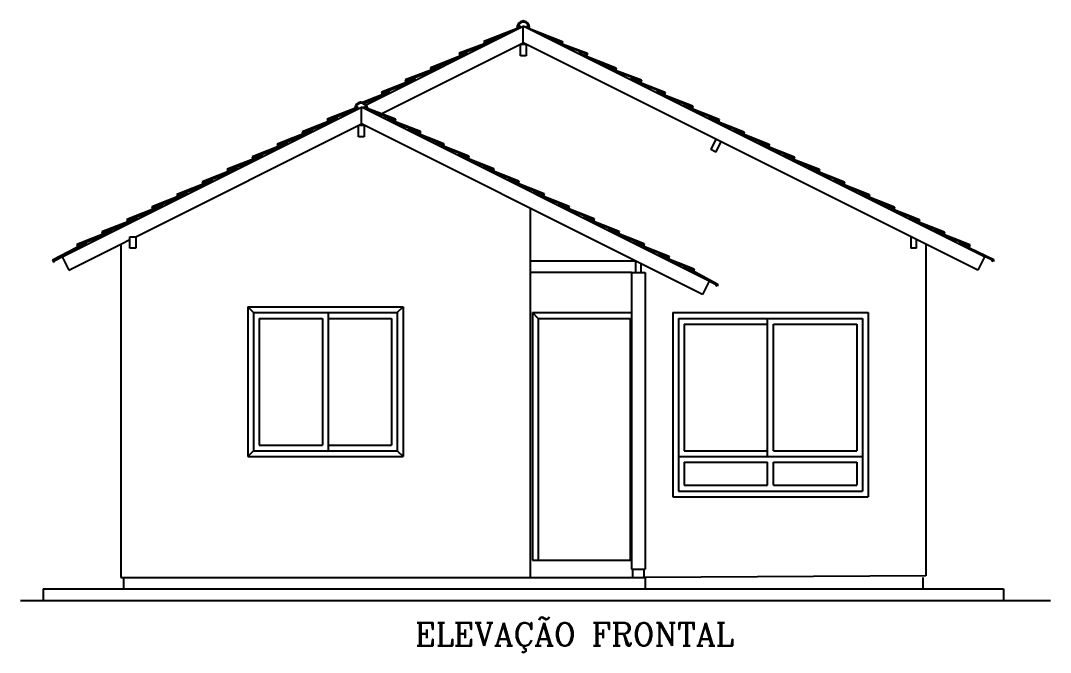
# Model space of a CAD drawing. Extents: x -36 to 60, y 199 to 483.
# Drawn here: x 49.74 to 58.7, y 236.36 to 241.85 of the extents above; entities that cross this region are included whole.
import ezdxf

# ---------------------------------------------------------------- set-up
doc = ezdxf.new("R2010")
doc.units = 0
doc.header["$LTSCALE"] = 20
for name, color, linetype in [('CONCRETO', 5, 'CONTINUOUS'), ('CORTETERRA', 244, 'CONTINUOUS'), ('JANELA', 5, 'CONTINUOUS'), ('MADEIRAME', 244, 'CONTINUOUS'), ('PAREDE', 7, 'CONTINUOUS'), ('PORTA', 1, 'CONTINUOUS'), ('TELHA', 3, 'CONTINUOUS'), ('TELHADO', 20, 'CONTINUOUS'), ('TEXTO', 1, 'CONTINUOUS'), ('VISTAP', 244, 'CONTINUOUS')]:
    doc.layers.add(name, color=color, linetype=linetype)
doc.styles.add('ROMANC', font='romanc')

msp = doc.modelspace()

# ---------------------------------------------------------------- linework, layer by layer
at = {"layer": 'CONCRETO', "color": 244, "linetype": 'CONTINUOUS'}
msp.add_line((50.6377, 237.0116), (50.6377, 236.9116), dxfattribs=at)
at = {"layer": 'CONCRETO', "color": 30, "linetype": 'CONTINUOUS'}
for p, q in [((57.5877, 237.0116), (57.5877, 236.9116)), ((49.9377, 236.9116), (49.9377, 236.8116)), ((58.2877, 236.9116), (58.2877, 236.8116))]:
    msp.add_line(p, q, dxfattribs=at)
at = {"layer": 'CORTETERRA', "color": 82}
msp.add_line((49.7417, 236.8116), (58.6968, 236.8116), dxfattribs=at)
at = {"layer": 'JANELA', "color": 30, "linetype": 'CONTINUOUS'}
for p, q in [((51.7177, 239.3616), (53.0677, 239.3616)), ((51.7177, 239.3616), (51.7177, 238.0616)), ((51.7677, 239.3116), (53.0177, 239.3116)), ((51.7677, 239.3116), (51.7677, 238.1116)), ((53.0177, 239.3116), (53.0177, 238.1116)), ((53.0677, 239.3616), (53.0677, 238.0616)), ((51.8177, 239.2616), (51.8177, 238.1616)), ((51.8177, 239.2616), (52.3677, 239.2616)), ((52.4177, 239.2616), (52.9677, 239.2616)), ((52.9677, 239.2616), (52.9677, 238.1616)), ((51.8177, 238.1616), (52.3677, 238.1616)), ((52.4177, 238.1616), (52.9677, 238.1616)), ((51.7177, 238.0616), (53.0677, 238.0616)), ((51.7677, 238.1116), (53.0177, 238.1116))]:
    msp.add_line(p, q, dxfattribs=at)
at = {"layer": 'MADEIRAME', "color": 244, "linetype": 'CONTINUOUS'}
for p, q in [((54.1727, 239.7616), (55.0877, 239.7616)), ((55.0527, 239.6616), (54.1727, 239.6616)), ((55.0527, 239.6616), (55.0877, 239.6616)), ((55.0877, 239.6616), (55.1377, 239.6616)), ((55.1377, 239.6616), (55.1727, 239.6616)), ((55.0527, 237.0816), (55.1727, 237.0816)), ((50.6127, 237.0116), (55.1727, 237.0116))]:
    msp.add_line(p, q, dxfattribs=at)
at = {"layer": 'MADEIRAME', "color": 30, "linetype": 'CONTINUOUS'}
for p, q in [((51.7677, 239.3116), (51.7177, 239.3616)), ((52.4177, 239.3116), (52.4177, 238.1116)), ((53.0177, 239.3116), (53.0677, 239.3616)), ((52.3677, 239.2616), (52.3677, 238.1616)), ((56.2377, 238.0616), (56.2377, 239.2616)), ((56.2877, 238.1116), (56.2877, 239.2116)), ((51.7677, 238.1116), (51.7177, 238.0616)), ((53.0177, 238.1116), (53.0677, 238.0616)), ((56.2377, 237.8116), (56.2377, 238.0116)), ((56.2877, 237.8116), (56.2877, 238.0116)), ((57.6127, 237.026), (55.1727, 237.0116))]:
    msp.add_line(p, q, dxfattribs=at)
at = {"layer": 'PAREDE', "color": 244, "linetype": 'CONTINUOUS'}
for p, q in [((54.1727, 240.2191), (54.1727, 237.0116)), ((50.6127, 239.9066), (50.6127, 237.0116)), ((55.0527, 239.6616), (55.0527, 237.0816)), ((55.1727, 239.6616), (55.1727, 237.0816)), ((55.0627, 237.0816), (55.0627, 237.0116)), ((55.1627, 237.0816), (55.1627, 237.0116)), ((55.1727, 237.0116), (55.1727, 236.9116))]:
    msp.add_line(p, q, dxfattribs=at)
at = {"layer": 'PAREDE', "color": 30, "linetype": 'CONTINUOUS'}
for p, q in [((57.6127, 239.9066), (57.6127, 237.026)), ((55.4127, 239.3116), (55.4127, 237.7116)), ((57.1127, 239.3116), (57.1127, 237.7116)), ((55.4627, 239.2616), (55.4627, 237.7616)), ((55.5127, 239.2116), (55.5127, 238.1116)), ((57.0127, 239.2116), (57.0127, 238.1116)), ((57.0627, 239.2616), (57.0627, 237.7616)), ((55.5127, 238.0116), (55.5127, 237.8116)), ((57.0127, 238.0116), (57.0127, 237.8116))]:
    msp.add_line(p, q, dxfattribs=at)
at = {"layer": 'PORTA', "color": 30, "linetype": 'CONTINUOUS'}
for p, q in [((54.1927, 239.3116), (55.0527, 239.3116)), ((54.2427, 239.2616), (54.1927, 239.3116)), ((54.1927, 239.3116), (54.1927, 237.1616)), ((55.4127, 239.3116), (57.1127, 239.3116)), ((54.2427, 239.2616), (55.0427, 239.2616)), ((54.2427, 239.2616), (54.2427, 237.1616)), ((55.0427, 239.2616), (55.0427, 237.1616)), ((55.4627, 239.2616), (57.0627, 239.2616)), ((55.5127, 239.2116), (56.2377, 239.2116)), ((56.2877, 239.2116), (57.0127, 239.2116)), ((55.4627, 238.0616), (57.0627, 238.0616)), ((55.5127, 238.1116), (56.2377, 238.1116)), ((56.2877, 238.1116), (57.0127, 238.1116)), ((55.5127, 238.0116), (56.2377, 238.0116)), ((56.2877, 238.0116), (57.0127, 238.0116)), ((55.4627, 237.7616), (57.0627, 237.7616)), ((55.5127, 237.8116), (56.2377, 237.8116)), ((56.2877, 237.8116), (57.0127, 237.8116)), ((55.4127, 237.7116), (57.1127, 237.7116)), ((54.1927, 237.1616), (55.0527, 237.1616)), ((49.9377, 236.9116), (58.2877, 236.9116))]:
    msp.add_line(p, q, dxfattribs=at)
at = {"layer": 'TELHA', "color": 1, "linetype": 'CONTINUOUS'}
for p, q in [((50.1022, 239.7967), (52.7052, 241.0982)), ((52.6609, 241.0925), (52.4085, 240.9928)), ((52.4223, 240.9861), (52.6763, 241.0864)), ((52.6477, 241.0892), (52.6561, 241.0925)), ((52.6695, 241.1), (52.6602, 241.0967)), ((52.6602, 241.0967), (52.6609, 241.0925)), ((52.6763, 241.0864), (52.6695, 241.1)), ((52.6999, 241.144), (52.6971, 241.1394)), ((52.6999, 241.144), (52.7057, 241.144)), ((55.7282, 239.5867), (52.7052, 241.0982)), ((52.7056, 240.9527), (52.7056, 241.098)), ((52.7057, 241.144), (52.7083, 241.1394)), ((52.7276, 241.0888), (52.7347, 241.1031)), ((52.9879, 240.9879), (52.7276, 241.0888)), ((52.7347, 241.1031), (52.7441, 241.0998)), ((52.7441, 241.0998), (52.7432, 241.0949)), ((52.7432, 241.0949), (53.0018, 240.9947)), ((52.7485, 241.0947), (52.7572, 241.0912)), ((52.4832, 240.9995), (52.1907, 240.8839)), ((52.2045, 240.8772), (52.49, 240.99)), ((52.4085, 240.9928), (52.4142, 240.9739)), ((52.4218, 240.977), (52.4223, 240.9861)), ((52.4912, 241.0108), (52.4818, 241.0075)), ((52.4818, 241.0075), (52.4832, 240.9995)), ((52.4997, 240.9938), (52.4912, 241.0108)), ((52.9105, 240.9951), (52.9189, 241.0122)), ((52.9189, 241.0122), (52.9283, 241.009)), ((53.2064, 240.8804), (52.9202, 240.9914)), ((52.9283, 241.009), (52.927, 241.0009)), ((52.927, 241.0009), (53.2202, 240.8872)), ((52.9885, 240.9789), (52.9879, 240.9879)), ((53.0018, 240.9947), (52.9961, 240.9758)), ((50.7427, 239.9716), (52.7052, 240.9529)), ((52.2734, 240.9019), (52.264, 240.8986)), ((52.264, 240.8986), (52.2654, 240.8906)), ((52.2812, 240.8862), (52.2734, 240.9019)), ((52.4142, 240.9739), (52.4218, 240.977)), ((52.6806, 240.9402), (52.7306, 240.9402)), ((52.6806, 240.8402), (52.6806, 240.9402)), ((55.1377, 239.7366), (52.7052, 240.9529)), ((52.7306, 240.9402), (52.7306, 240.8402)), ((52.9961, 240.9758), (52.9885, 240.9789)), ((53.1137, 240.894), (53.1215, 240.9097)), ((53.1215, 240.9097), (53.1309, 240.9064)), ((53.1309, 240.9064), (53.1295, 240.8984)), ((53.1295, 240.8984), (53.422, 240.7828)), ((53.1925, 240.8982), (53.1864, 240.8782)), ((52.2654, 240.8906), (51.9729, 240.775)), ((51.9867, 240.7683), (52.2665, 240.8788)), ((52.1907, 240.8839), (52.1964, 240.8651)), ((52.1964, 240.8651), (52.204, 240.8681)), ((52.204, 240.8681), (52.2045, 240.8772)), ((52.7306, 240.8402), (52.6806, 240.8402)), ((53.4082, 240.7761), (53.1284, 240.8866)), ((53.1788, 240.8813), (53.1782, 240.8915)), ((53.1864, 240.8782), (53.1788, 240.8813)), ((53.207, 240.8714), (53.2064, 240.8804)), ((53.2146, 240.8684), (53.207, 240.8714)), ((53.2202, 240.8872), (53.2146, 240.8684)), ((52.0476, 240.7817), (51.7551, 240.6661)), ((51.7689, 240.6594), (52.0487, 240.7699)), ((51.9729, 240.775), (51.9786, 240.7562)), ((51.9786, 240.7562), (51.9862, 240.7592)), ((51.9862, 240.7592), (51.9867, 240.7683)), ((52.0556, 240.793), (52.0463, 240.7897)), ((52.0463, 240.7897), (52.0476, 240.7817)), ((52.0635, 240.7773), (52.0556, 240.793)), ((53.3314, 240.7851), (53.3393, 240.8008)), ((53.3393, 240.8008), (53.3486, 240.7975)), ((53.6259, 240.6672), (53.3462, 240.7777)), ((53.3486, 240.7975), (53.3473, 240.7895)), ((53.3473, 240.7895), (53.6398, 240.6739)), ((53.4087, 240.767), (53.4082, 240.7761)), ((53.4163, 240.7639), (53.4087, 240.767)), ((53.422, 240.7828), (53.4163, 240.7639)), ((51.8298, 240.6728), (51.5373, 240.5572)), ((51.5512, 240.5505), (51.8309, 240.6611)), ((51.7551, 240.6661), (51.7608, 240.6473)), ((51.7608, 240.6473), (51.7684, 240.6503)), ((51.7684, 240.6503), (51.7689, 240.6594)), ((51.8378, 240.6841), (51.8285, 240.6808)), ((51.8285, 240.6808), (51.8298, 240.6728)), ((51.8457, 240.6684), (51.8378, 240.6841)), ((53.5492, 240.6762), (53.5571, 240.6919)), ((53.5571, 240.6919), (53.5664, 240.6886)), ((53.8437, 240.5583), (53.564, 240.6688)), ((53.5664, 240.6886), (53.5651, 240.6806)), ((53.5651, 240.6806), (53.8576, 240.565)), ((53.6265, 240.6581), (53.6259, 240.6672)), ((53.6341, 240.6551), (53.6265, 240.6581)), ((53.6398, 240.6739), (53.6341, 240.6551)), ((51.612, 240.5639), (51.3195, 240.4483)), ((51.3334, 240.4416), (51.6131, 240.5522)), ((51.5373, 240.5572), (51.543, 240.5384)), ((51.543, 240.5384), (51.5506, 240.5415)), ((51.5506, 240.5415), (51.5512, 240.5505)), ((51.62, 240.5752), (51.6107, 240.5719)), ((51.6107, 240.5719), (51.612, 240.5639)), ((51.6279, 240.5595), (51.62, 240.5752)), ((53.767, 240.5673), (53.7749, 240.583)), ((53.7749, 240.583), (53.7842, 240.5797)), ((54.0615, 240.4494), (53.7817, 240.5599)), ((53.7842, 240.5797), (53.7829, 240.5717)), ((53.7829, 240.5717), (54.0754, 240.4561)), ((53.8443, 240.5492), (53.8437, 240.5583)), ((53.8519, 240.5462), (53.8443, 240.5492)), ((53.8576, 240.565), (53.8519, 240.5462)), ((51.3942, 240.455), (51.1017, 240.3394)), ((51.3195, 240.4483), (51.3253, 240.4295)), ((51.4022, 240.4663), (51.3929, 240.463)), ((51.3929, 240.463), (51.3942, 240.455)), ((51.4101, 240.4506), (51.4022, 240.4663)), ((53.9848, 240.4584), (53.9927, 240.4741)), ((53.9927, 240.4741), (54.002, 240.4708)), ((54.2793, 240.3405), (53.9995, 240.4511)), ((54.002, 240.4708), (54.0007, 240.4628)), ((54.0007, 240.4628), (54.2932, 240.3472)), ((54.062, 240.4403), (54.0615, 240.4494)), ((54.0754, 240.4561), (54.0696, 240.4373)), ((51.1156, 240.3327), (51.3953, 240.4433)), ((51.1844, 240.3574), (51.1751, 240.3541)), ((51.1923, 240.3417), (51.1844, 240.3574)), ((51.3253, 240.4295), (51.3329, 240.4326)), ((51.3329, 240.4326), (51.3334, 240.4416)), ((54.0696, 240.4373), (54.062, 240.4403)), ((54.2026, 240.3495), (54.2105, 240.3652)), ((54.2105, 240.3652), (54.2198, 240.3619)), ((54.2198, 240.3619), (54.2185, 240.3539)), ((51.1764, 240.3461), (50.8839, 240.2305)), ((50.8978, 240.2238), (51.1776, 240.3344)), ((51.1017, 240.3394), (51.1075, 240.3206)), ((51.1075, 240.3206), (51.1151, 240.3237)), ((51.1151, 240.3237), (51.1156, 240.3327)), ((51.1751, 240.3541), (51.1764, 240.3461)), ((54.4971, 240.2316), (54.2173, 240.3422)), ((54.2185, 240.3539), (54.511, 240.2383)), ((54.2798, 240.3315), (54.2793, 240.3405)), ((54.2874, 240.3284), (54.2798, 240.3315)), ((54.2932, 240.3472), (54.2874, 240.3284)), ((50.9586, 240.2372), (50.6661, 240.1216)), ((50.68, 240.1149), (50.9598, 240.2255)), ((50.8839, 240.2305), (50.8897, 240.2117)), ((50.8897, 240.2117), (50.8973, 240.2148)), ((50.8973, 240.2148), (50.8978, 240.2238)), ((50.9666, 240.2485), (50.9573, 240.2452)), ((50.9573, 240.2452), (50.9586, 240.2372)), ((50.9745, 240.2328), (50.9666, 240.2485)), ((54.4204, 240.2406), (54.4283, 240.2563)), ((54.4283, 240.2563), (54.4376, 240.253)), ((54.7149, 240.1227), (54.4351, 240.2333)), ((54.4376, 240.253), (54.4363, 240.245)), ((54.4363, 240.245), (54.7288, 240.1294)), ((54.4976, 240.2226), (54.4971, 240.2316)), ((54.5052, 240.2195), (54.4976, 240.2226)), ((54.511, 240.2383), (54.5052, 240.2195)), ((50.7408, 240.1283), (50.4483, 240.0127)), ((50.4622, 240.006), (50.742, 240.1166)), ((50.6661, 240.1216), (50.6719, 240.1028)), ((50.6661, 240.1216), (50.6719, 240.1028)), ((50.6719, 240.1028), (50.6795, 240.1059)), ((50.6719, 240.1028), (50.6795, 240.1059)), ((50.6795, 240.1059), (50.68, 240.1149)), ((50.6795, 240.1059), (50.68, 240.1149)), ((50.7488, 240.1396), (50.7395, 240.1363)), ((50.7395, 240.1363), (50.7408, 240.1283)), ((50.7395, 240.1363), (50.7408, 240.1283)), ((50.7567, 240.1239), (50.7488, 240.1396)), ((54.6382, 240.1317), (54.6461, 240.1474)), ((54.6461, 240.1474), (54.6554, 240.1441)), ((54.9327, 240.0138), (54.6529, 240.1244)), ((54.6554, 240.1441), (54.6541, 240.1361)), ((54.6541, 240.1361), (54.9466, 240.0205)), ((54.7154, 240.1137), (54.7149, 240.1227)), ((54.723, 240.1106), (54.7154, 240.1137)), ((54.7288, 240.1294), (54.723, 240.1106)), ((50.523, 240.0194), (50.2305, 239.9038)), ((50.2444, 239.8971), (50.5242, 240.0077)), ((50.4483, 240.0127), (50.4541, 239.9939)), ((50.4617, 239.997), (50.4622, 240.006)), ((50.531, 240.0307), (50.5217, 240.0274)), ((50.5217, 240.0274), (50.523, 240.0194)), ((50.5389, 240.015), (50.531, 240.0307)), ((50.2983, 239.9123), (50.0197, 239.7671)), ((50.3067, 239.9194), (50.2975, 239.9157)), ((50.2975, 239.9157), (50.2983, 239.9123)), ((50.316, 239.9028), (50.3067, 239.9194)), ((50.4541, 239.9939), (50.4617, 239.997)), ((50.6927, 239.8716), (50.6927, 239.9716)), ((50.6927, 239.9716), (50.7427, 239.9716)), ((50.7427, 239.9716), (50.7427, 239.8716)), ((50.0342, 239.7618), (50.3037, 239.9023)), ((50.1604, 239.6804), (50.6127, 239.9066)), ((50.2305, 239.9038), (50.2363, 239.885)), ((50.2363, 239.885), (50.2439, 239.8881)), ((50.2439, 239.8881), (50.2444, 239.8971)), ((50.3037, 239.9023), (50.3063, 239.8987)), ((50.7427, 239.8716), (50.6927, 239.8716)), ((50.0197, 239.7671), (50.0272, 239.7495)), ((50.0272, 239.7495), (50.0342, 239.7528)), ((50.0346, 239.7528), (50.0342, 239.7618)), ((50.1022, 239.7967), (50.1604, 239.6804)), ((55.6701, 239.4704), (55.1377, 239.7366)), ((55.5861, 239.6871), (55.3063, 239.7977)), ((55.3074, 239.8094), (55.5999, 239.6938)), ((55.5099, 239.6983), (55.5124, 239.7052)), ((55.7915, 239.554), (55.5099, 239.6983)), ((55.5124, 239.7052), (55.5187, 239.7147)), ((55.5187, 239.7147), (55.806, 239.559)), ((55.5866, 239.6781), (55.5861, 239.6871)), ((55.5942, 239.675), (55.5866, 239.6781)), ((55.5999, 239.6938), (55.5942, 239.675)), ((55.7282, 239.5867), (55.6701, 239.4704)), ((55.7909, 239.545), (55.7915, 239.554)), ((55.806, 239.559), (55.7981, 239.541)), ((55.7981, 239.541), (55.7909, 239.545))]:
    msp.add_line(p, q, dxfattribs=at)
at = {"layer": 'TELHA', "color": 1, "linetype": 'CONTINUOUS', "ltscale": 0.1}
msp.add_line((50.6127, 239.9066), (50.6927, 239.9466), dxfattribs=at)
at = {"layer": 'TELHA', "color": 1, "linetype": 'CONTINUOUS'}
for radius, start, end in [(0.0551, 95.69614, 175.24523), (0.0471, 12.31767, 170.3158), (0.0551, 6.89108, 83.93054)]:
    msp.add_arc((52.7025, 241.0846), radius, start, end, dxfattribs=at)
at = {"layer": 'TELHADO', "color": 244, "linetype": 'CONTINUOUS'}
for p, q in [((52.7459, 241.1185), (54.1127, 241.802)), ((54.0581, 241.7901), (54.0662, 241.7933)), ((54.0801, 241.8053), (54.0708, 241.802)), ((54.0708, 241.802), (54.0732, 241.7876)), ((54.088, 241.7896), (54.0801, 241.8053)), ((54.1105, 241.8493), (54.1077, 241.8447)), ((54.1105, 241.8493), (54.1163, 241.8493)), ((58.1232, 239.7967), (54.1127, 241.802)), ((54.1127, 241.6566), (54.1127, 241.802)), ((54.1163, 241.8493), (54.119, 241.8447)), ((54.1375, 241.7896), (54.1453, 241.8053)), ((54.1453, 241.8053), (54.1547, 241.802)), ((54.1547, 241.802), (54.1523, 241.7876)), ((54.1601, 241.793), (54.1682, 241.7898)), ((54.0732, 241.7876), (53.7704, 241.668)), ((53.7835, 241.6617), (54.049, 241.7701)), ((54.1523, 241.7876), (54.4551, 241.668)), ((54.442, 241.6617), (54.1765, 241.7701)), ((52.8819, 241.0412), (54.1127, 241.6566)), ((53.8449, 241.6742), (53.5551, 241.5665)), ((53.569, 241.5598), (53.8097, 241.6504)), ((53.7704, 241.668), (53.7755, 241.6514)), ((53.7755, 241.6514), (53.7831, 241.6544)), ((53.7831, 241.6544), (53.7835, 241.6617)), ((53.8524, 241.6882), (53.8431, 241.6849)), ((53.8431, 241.6849), (53.8449, 241.6742)), ((53.859, 241.6751), (53.8524, 241.6882)), ((54.0877, 241.6441), (54.1377, 241.6441)), ((54.0877, 241.5441), (54.0877, 241.6441)), ((58.0651, 239.6804), (54.1127, 241.6566)), ((54.1377, 241.6441), (54.1377, 241.5441)), ((54.3665, 241.6751), (54.3731, 241.6882)), ((54.3731, 241.6882), (54.3824, 241.6849)), ((54.3824, 241.6849), (54.3806, 241.6742)), ((54.3806, 241.6742), (54.6704, 241.5665)), ((54.6565, 241.5598), (54.4158, 241.6504)), ((54.4424, 241.6544), (54.442, 241.6617)), ((54.45, 241.6514), (54.4424, 241.6544)), ((54.4551, 241.668), (54.45, 241.6514)), ((53.6105, 241.5592), (53.3051, 241.4384)), ((53.3178, 241.4313), (53.6012, 241.5462)), ((53.5551, 241.5665), (53.5609, 241.5477)), ((53.5609, 241.5477), (53.5685, 241.5508)), ((53.5685, 241.5508), (53.569, 241.5598)), ((53.6176, 241.5763), (53.6082, 241.573)), ((53.6082, 241.573), (53.6105, 241.5592)), ((53.6261, 241.5593), (53.6176, 241.5763)), ((54.1377, 241.5441), (54.0877, 241.5441)), ((54.5994, 241.5593), (54.6079, 241.5763)), ((54.6079, 241.5763), (54.6173, 241.573)), ((54.6173, 241.573), (54.6149, 241.5592)), ((54.6149, 241.5592), (54.9204, 241.4384)), ((54.9076, 241.4313), (54.6243, 241.5462)), ((54.657, 241.5508), (54.6565, 241.5598)), ((54.6646, 241.5477), (54.657, 241.5508)), ((54.6704, 241.5665), (54.6646, 241.5477)), ((53.3051, 241.4384), (53.3099, 241.4225)), ((53.3175, 241.4256), (53.3178, 241.4313)), ((53.3869, 241.4594), (53.3775, 241.4561)), ((53.3775, 241.4561), (53.3794, 241.445)), ((53.395, 241.4431), (53.3869, 241.4594)), ((54.8301, 241.4424), (54.8386, 241.4594)), ((54.8386, 241.4594), (54.8479, 241.4561)), ((54.8479, 241.4561), (54.8461, 241.445)), ((54.8461, 241.445), (55.1402, 241.3351)), ((54.908, 241.4256), (54.9076, 241.4313)), ((54.9204, 241.4384), (54.9156, 241.4225)), ((53.3099, 241.4225), (53.3175, 241.4256)), ((53.3099, 241.4225), (53.3175, 241.4256)), ((55.1263, 241.3284), (54.8644, 241.4261)), ((54.9156, 241.4225), (54.908, 241.4256)), ((54.9156, 241.4225), (54.908, 241.4256)), ((55.0486, 241.3348), (55.0571, 241.3518)), ((55.0571, 241.3518), (55.0664, 241.3485)), ((55.0664, 241.3485), (55.0648, 241.3389)), ((53.1606, 241.3389), (52.8799, 241.2278)), ((52.8938, 241.2211), (53.1675, 241.3305)), ((55.3317, 241.2211), (55.058, 241.3305)), ((55.0648, 241.3389), (55.3456, 241.2278)), ((55.1268, 241.3194), (55.1263, 241.3284)), ((55.1344, 241.3163), (55.1268, 241.3194)), ((55.1402, 241.3351), (55.1344, 241.3163)), ((52.9362, 241.2245), (52.715, 241.1382)), ((52.7301, 241.1323), (52.9431, 241.2165)), ((52.8799, 241.2278), (52.8857, 241.209)), ((52.8857, 241.209), (52.8933, 241.2121)), ((52.8933, 241.2121), (52.8938, 241.2211)), ((52.9439, 241.2379), (52.9345, 241.2346)), ((52.9345, 241.2346), (52.9362, 241.2245)), ((52.9524, 241.2209), (52.9439, 241.2379)), ((55.2735, 241.2216), (55.2816, 241.2379)), ((55.2816, 241.2379), (55.291, 241.2346)), ((55.5732, 241.1015), (55.2887, 241.214)), ((55.291, 241.2346), (55.2893, 241.2245)), ((55.2893, 241.2245), (55.5875, 241.1082)), ((55.3322, 241.2121), (55.3317, 241.2211)), ((55.3398, 241.209), (55.3322, 241.2121)), ((55.3456, 241.2278), (55.3398, 241.209)), ((55.5087, 241.104), (55.5165, 241.1197)), ((55.5165, 241.1197), (55.5259, 241.1164)), ((55.8032, 240.9861), (55.5234, 241.0966)), ((55.5259, 241.1164), (55.5245, 241.1084)), ((55.5245, 241.1084), (55.817, 240.9928)), ((55.5738, 241.0913), (55.5732, 241.1015)), ((55.5814, 241.0882), (55.5738, 241.0913)), ((55.5875, 241.1082), (55.5814, 241.0882)), ((55.7264, 240.9951), (55.7343, 241.0108)), ((55.7343, 241.0108), (55.7436, 241.0075)), ((56.0209, 240.8772), (55.7412, 240.9877)), ((55.7436, 241.0075), (55.7423, 240.9995)), ((55.7423, 240.9995), (56.0348, 240.8839)), ((55.8037, 240.977), (55.8032, 240.9861)), ((55.817, 240.9928), (55.8113, 240.9739)), ((55.8113, 240.9739), (55.8037, 240.977)), ((55.9442, 240.8862), (55.9521, 240.9019)), ((55.9521, 240.9019), (55.9614, 240.8986)), ((55.9614, 240.8986), (55.9601, 240.8906)), ((55.8329, 240.7967), (55.7882, 240.819)), ((56.2387, 240.7683), (55.959, 240.8788)), ((56.0215, 240.8681), (56.0209, 240.8772)), ((56.0291, 240.8651), (56.0215, 240.8681)), ((56.0348, 240.8839), (56.0291, 240.8651)), ((55.7882, 240.7072), (55.7435, 240.7296)), ((56.162, 240.7773), (56.1699, 240.793)), ((56.1699, 240.793), (56.1792, 240.7897)), ((56.1792, 240.7897), (56.1779, 240.7817)), ((56.2393, 240.7592), (56.2387, 240.7683)), ((56.906, 240.4483), (56.9002, 240.4295)), ((57.0332, 240.3417), (57.0411, 240.3574)), ((57.0411, 240.3574), (57.0504, 240.3541)), ((57.3277, 240.2238), (57.0479, 240.3344)), ((57.0504, 240.3541), (57.0491, 240.3461)), ((57.0491, 240.3461), (57.3416, 240.2305)), ((57.1104, 240.3237), (57.1099, 240.3327)), ((57.118, 240.3206), (57.1104, 240.3237)), ((57.1238, 240.3394), (57.118, 240.3206)), ((57.251, 240.2328), (57.2589, 240.2485)), ((57.2589, 240.2485), (57.2682, 240.2452)), ((57.5455, 240.1149), (57.2657, 240.2255)), ((57.2682, 240.2452), (57.2669, 240.2372)), ((57.2669, 240.2372), (57.5594, 240.1216)), ((57.3282, 240.2148), (57.3277, 240.2238)), ((57.3358, 240.2117), (57.3282, 240.2148)), ((57.3416, 240.2305), (57.3358, 240.2117)), ((57.4681, 240.1226), (57.4767, 240.1396)), ((57.4681, 240.1226), (57.4767, 240.1396)), ((57.4767, 240.1396), (57.486, 240.1363)), ((57.4767, 240.1396), (57.486, 240.1363)), ((57.7633, 240.006), (57.4778, 240.1188)), ((57.486, 240.1363), (57.4847, 240.1283)), ((57.486, 240.1363), (57.4847, 240.1283)), ((57.486, 240.1363), (57.4847, 240.1283)), ((57.4847, 240.1283), (57.7772, 240.0127)), ((57.546, 240.1059), (57.5455, 240.1149)), ((57.546, 240.1059), (57.5455, 240.1149)), ((57.5536, 240.1028), (57.546, 240.1059)), ((57.5536, 240.1028), (57.546, 240.1059)), ((57.5594, 240.1216), (57.5536, 240.1028)), ((57.5594, 240.1216), (57.5536, 240.1028)), ((57.6859, 240.0137), (57.6944, 240.0307)), ((57.6944, 240.0307), (57.7038, 240.0274)), ((57.9811, 239.8971), (57.6956, 240.0099)), ((57.7038, 240.0274), (57.7024, 240.0194)), ((57.7024, 240.0194), (57.9949, 239.9038)), ((57.7638, 239.997), (57.7633, 240.006)), ((57.7772, 240.0127), (57.7714, 239.9939)), ((57.4827, 239.9716), (57.4827, 239.8716)), ((57.5327, 239.8716), (57.5327, 239.9466)), ((57.7714, 239.9939), (57.7638, 239.997)), ((57.9037, 239.9048), (57.9122, 239.9218)), ((57.9122, 239.9218), (57.9216, 239.9186)), ((57.9198, 239.9095), (58.2054, 239.7733)), ((57.9216, 239.9186), (57.9202, 239.9105)), ((57.5327, 239.8716), (57.4827, 239.8716)), ((58.1912, 239.7674), (57.9044, 239.9061)), ((57.9816, 239.8881), (57.9811, 239.8971)), ((57.9892, 239.885), (57.9816, 239.8881)), ((57.9949, 239.9038), (57.9892, 239.885)), ((58.1232, 239.7967), (58.0651, 239.6804)), ((58.1912, 239.7583), (58.1912, 239.7674)), ((58.1986, 239.7548), (58.1912, 239.7583)), ((58.2054, 239.7733), (58.1986, 239.7548))]:
    msp.add_line(p, q, dxfattribs=at)
at = {"layer": 'TELHADO', "color": 1, "linetype": 'CONTINUOUS'}
for p, q in [((54.856, 240.0228), (54.8639, 240.0385)), ((54.8639, 240.0385), (54.8732, 240.0352)), ((55.1505, 239.9049), (54.8707, 240.0155)), ((54.8732, 240.0352), (54.8719, 240.0272)), ((54.8719, 240.0272), (55.1644, 239.9116)), ((54.9332, 240.0048), (54.9327, 240.0138)), ((54.9408, 240.0017), (54.9332, 240.0048)), ((54.9466, 240.0205), (54.9408, 240.0017)), ((55.0738, 239.9139), (55.0817, 239.9296)), ((55.0817, 239.9296), (55.091, 239.9263)), ((55.091, 239.9263), (55.0897, 239.9183)), ((55.091, 239.9263), (55.0897, 239.9183)), ((55.0897, 239.9183), (55.3822, 239.8027)), ((55.1644, 239.9116), (55.1586, 239.8928)), ((55.1644, 239.9116), (55.1586, 239.8928)), ((55.3683, 239.796), (55.0885, 239.9066)), ((55.151, 239.8959), (55.1505, 239.9049)), ((55.151, 239.8959), (55.1505, 239.9049)), ((55.1586, 239.8928), (55.151, 239.8959)), ((55.1586, 239.8928), (55.151, 239.8959)), ((55.2916, 239.805), (55.2994, 239.8207)), ((55.2994, 239.8207), (55.3088, 239.8174)), ((55.3088, 239.8174), (55.3074, 239.8094)), ((55.3688, 239.787), (55.3683, 239.796)), ((55.3764, 239.7839), (55.3688, 239.787)), ((55.3822, 239.8027), (55.3764, 239.7839))]:
    msp.add_line(p, q, dxfattribs=at)
at = {"layer": 'TELHADO', "color": 244, "linetype": 'CONTINUOUS'}
for points in [[(55.7882, 240.819), (55.7434, 240.7295)], [(55.7882, 240.7072), (55.8329, 240.7967)]]:
    msp.add_lwpolyline(points, dxfattribs=at)
for radius, start, end in [(0.0551, 95.69614, 179.82091), (0.0471, 3.72307, 175.8786), (0.0551, 359.84861, 83.93054)]:
    msp.add_arc((54.1131, 241.7899), radius, start, end, dxfattribs=at)
at = {"layer": 'VISTAP', "color": 244, "linetype": 'CONTINUOUS'}
for p, q in [((53.3794, 241.445), (53.0853, 241.3351)), ((53.0992, 241.3284), (53.3611, 241.4261)), ((53.1684, 241.3518), (53.159, 241.3485)), ((53.159, 241.3485), (53.1606, 241.3389)), ((53.1769, 241.3348), (53.1684, 241.3518)), ((53.0853, 241.3351), (53.0911, 241.3163)), ((53.0911, 241.3163), (53.0987, 241.3194)), ((53.0987, 241.3194), (53.0992, 241.3284)), ((53.1675, 241.3305), (53.1681, 241.3296)), ((53.177, 241.3341), (53.1769, 241.3348)), ((55.9601, 240.8906), (56.2526, 240.775)), ((56.4565, 240.6594), (56.1767, 240.7699)), ((56.1779, 240.7817), (56.4704, 240.6661)), ((56.2469, 240.7562), (56.2393, 240.7592)), ((56.2526, 240.775), (56.2469, 240.7562)), ((56.3798, 240.6684), (56.3877, 240.6841)), ((56.3877, 240.6841), (56.397, 240.6808)), ((56.6743, 240.5505), (56.3945, 240.6611)), ((56.397, 240.6808), (56.3957, 240.6728)), ((56.3957, 240.6728), (56.6882, 240.5572)), ((56.457, 240.6503), (56.4565, 240.6594)), ((56.4646, 240.6473), (56.457, 240.6503)), ((56.4704, 240.6661), (56.4646, 240.6473)), ((56.5976, 240.5595), (56.6055, 240.5752)), ((56.6055, 240.5752), (56.6148, 240.5719)), ((56.8921, 240.4416), (56.6123, 240.5522)), ((56.6148, 240.5719), (56.6135, 240.5639)), ((56.6135, 240.5639), (56.906, 240.4483)), ((56.6748, 240.5415), (56.6743, 240.5505)), ((56.6824, 240.5384), (56.6748, 240.5415)), ((56.6882, 240.5572), (56.6824, 240.5384)), ((56.8154, 240.4506), (56.8233, 240.4663)), ((56.8233, 240.4663), (56.8326, 240.463)), ((56.8326, 240.463), (56.8313, 240.455)), ((56.8313, 240.455), (57.1238, 240.3394)), ((57.1099, 240.3327), (56.8301, 240.4433)), ((56.8926, 240.4326), (56.8921, 240.4416)), ((56.9002, 240.4295), (56.8926, 240.4326)), ((55.0877, 239.7616), (55.0877, 239.6616)), ((55.1377, 239.6616), (55.1377, 239.7366))]:
    msp.add_line(p, q, dxfattribs=at)

# ---------------------------------------------------------------- texts
at = {"layer": 'TEXTO', "color": 5, "ltscale": 0.3, "style": 'ROMANC'}
msp.add_text('ELEVAÇÃO FRONTAL', height=0.2, dxfattribs=at).set_placement((53.1717, 236.4168))

doc.saveas('drawing.dxf')
